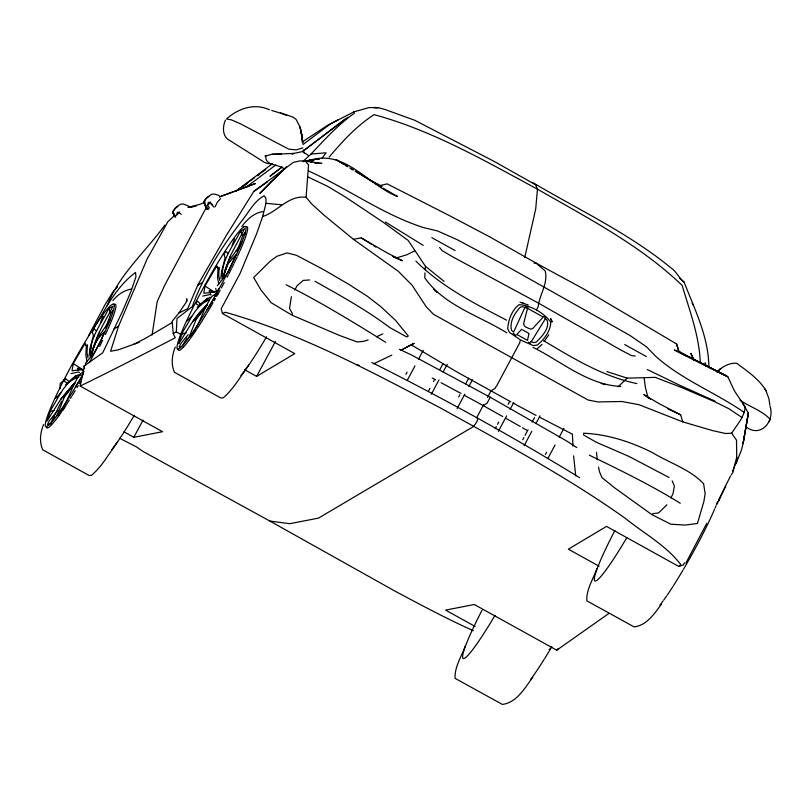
<?xml version="1.0" encoding="UTF-8"?>
<svg xmlns="http://www.w3.org/2000/svg" width="811" height="811" viewBox="0 0 811 811"><rect width="100%" height="100%" fill="white"/><g stroke="black" fill="none" stroke-linecap="round" stroke-linejoin="round"><path stroke-width="1.22" d="M224.191 276.571L224.201 273.682M89.088 356.1L89.96 348.446L93.194 336.494M220.805 278.579L221.677 270.935L224.911 258.973M424.964 272.851L424.782 277.859C444.306 305.727 478.987 315.53 506.824 332.855M123.982 431.837L133.845 437.301L162.575 431.726L80.177 386.056C112.182 370.495 143.78 354.154 175.267 337.751L173.23 333.726L176.301 331.881L177.011 318.47L192.278 306.649C203.581 275.649 221.332 247.477 241.394 221.433C248.622 212.634 253.762 201.452 264.082 195.786L265.917 198.168L265.978 203.338L262.663 216.507L256.671 233.649L240.026 273.54L221.21 308.768L222.467 313.543L294.748 353.606L256.611 376.395L244.506 369.684M85.479 365.254L85.591 363.227L94.715 352.065L100.828 340.934M87.466 344.797L86.98 352.775L87.933 357.773M219.183 267.275L218.696 275.253L219.649 280.251M173.23 333.726L172.175 321.308L178.927 312.975L187.665 308.748L197.671 285.32L225.945 236.102L253.721 191.497L293.42 162.352L300.192 160.852L305.362 161.207L308.545 164.897L306.092 197.326L312.022 204.301L324.38 215.442L353.383 239.296L398.383 271.361L412.089 285.219L426.221 306.761L433.5 314.323L588.137 400.026L597.93 401.932L621.905 401.506L638.977 404.709L682.832 421.892L712.616 430.621L725.571 433.51L731.684 433.216C736.814 424.873 744.488 417.138 745.157 406.889L734.452 390.922L727.832 376.76L674.367 349.936L725.855 375.513M746.333 427.083C760.83 438.092 775.012 421.102 770.034 406.189M91.988 354.397C94.552 337.528 104.548 322.95 112.03 307.998L112.891 306.223L109.049 308.484L107.721 310.532C100.736 324.562 88.774 339.322 90.862 355.999M223.795 276.034L225.539 268.654L230.608 255.627M425.116 269.749L425.461 266.343L408.207 240.461L383.339 222.336L345.577 197.124L327.725 186.388L307.967 176.95M234.592 238.475L232.149 245.358M520.033 340.894L519.81 342.627L496.9 385.458L494.872 388.53L490.979 390.831L487.543 397.309M152.103 334.984L157.172 301.631L164.795 285.087L206.612 206.927M291.402 296.714L289.527 308.393L292.629 314.161M732.536 471.475L736.398 461.5M214.074 298.803L215.868 293.156L216.061 295.326M769.71 420.047L769.903 419.044C761.904 410.467 749.607 406.858 740.058 400.188M513.12 333.22L516.009 335.541M769.386 421.629L769.903 419.044M80.177 386.056L84.466 365.72L102.774 352.755L122.907 310.431L130.946 291.484L135.964 276.845L135.508 272.445C116.389 286.658 104.964 309.285 93.204 329.601M528.995 333.483L527.495 340.367L516.82 334.456L521.595 329.378M524.727 257.604L535.696 209.015L537.46 189.176L535.544 184.746L494.69 161.693L414.877 120.322L385.296 109.597L378.443 107.65L374.135 107.528M731.684 433.216L736.5 440.14L736.723 457.11L732.759 472.772L731.309 474.82M222.863 277.95L227.85 264.041L236.295 254.299L227.698 272.689L217.307 285.705M92.484 351.204L98.881 333.149M224.465 272.689L230.547 255.414L244.608 228.702L240.766 230.963L239.438 233.01C232.453 247.041 220.491 261.801 222.579 278.487M527.758 307.389L523.663 323.457L524.2 325.546L525.761 327.127L530.729 329.165L532.746 328.485L543.208 317.02L527.505 308.312L522.659 306.73L520.439 307.085C514.823 312.732 509.186 322.251 511.589 330.381L513.637 332.054L524.879 307.44M477.791 418.628L476.929 421.629L473.725 426.414L318.459 518.128L289.72 523.693L269.83 521.037L142.959 451.443L136.43 446.881L119.643 438.254M174.862 215.239L167.867 221.717L146.994 259.267L118.558 326.215L110.58 351.275L118.72 349.723L139.259 342.272M78.728 377.166C64.251 381.079 58.757 398.089 51.154 409.149L46.906 421.244L61.22 398.505L73.973 383.471M209.461 299.837C195.694 304.632 190.321 320.568 182.87 331.628L178.633 343.732L179.444 342.577C188.051 329.671 195.046 314.668 207.423 304.835M43.561 424.528C40.327 432.516 39.07 441.752 42.76 449.811L89.159 475.53L91.471 475.378C102.186 466.264 109.019 453.582 117.21 442.33M175.277 347.007C172.054 354.995 170.786 364.23 174.477 372.3L220.876 398.008L223.187 397.856C233.903 388.743 240.735 376.061 248.926 364.818M100.422 322.879L102.875 315.996L103.352 317.983M89.757 351.183L91.298 346.814M105.602 327.897L111.158 312.975L113.195 309.924M236.893 251.522L242.874 235.464L244.912 232.402L245.348 234.42M735.962 463.831L741.507 449.943L743.089 443.516L748.381 413.012L742.906 403.716M719.996 497.123L718.749 500.387L719.965 497.204M218.372 290.277L218.727 288.686L216.273 294.819M215.108 206.795L217.257 202.304L220.592 198.654M96.996 339.18L92.839 349.328L91.613 355.603M228.712 261.669L224.556 271.807L223.329 278.092M107.082 325.221L110.276 319.23M238.353 248.774L242.002 241.719M465.2 646.124C461.56 656.596 454.424 666.956 455.103 678.361L502.425 704.445C517.175 702.336 524.687 687.971 532.827 677.256M596.916 568.612C593.287 579.074 586.15 589.445 586.829 600.839L634.141 626.923C646.945 625.281 654.376 613.663 661.391 604.195M107.123 305.838C119.024 274.422 145.605 251.785 164.866 225.063M399.438 349.288L411.684 355.086L490.239 397.248L487.056 403.229L483.123 405.541L464.308 395.261M87.02 361.564L85.854 355.269L86.311 345.902L85.114 343.266L73.274 363.571L72.067 370.739L82.357 369.684M101.324 339.829L104.568 331.811C97.067 338.349 91.592 347.868 91.177 357.894M218.737 284.043L217.571 277.747L218.037 268.38L216.831 265.755L204.99 286.05L203.784 293.227L214.084 292.163L216.436 291.24M51.073 422.45L61.606 401.131M730.579 475.844L720.452 496.18M717.056 504.016L725.683 486.357M225.407 120.119C222.356 127.023 222.214 137.089 230.142 140.729L264.427 162.342L267.255 163.457L271.279 163.761M214.976 295.194L215.898 293.359M670.869 497.934L672.968 493.889L674.397 486.083L672.187 480.882M706.746 523.359L685.842 563.169M684.514 562.824L683.399 564.943L678.787 566.463L606.506 526.4L568.359 549.179L599.157 566.25M88.389 335.997L105.035 304.683L113.347 291.311L117.575 286.871M133.845 437.301L143.01 420.139M405.895 374.317L407.071 372.107M407.304 380.288L414.968 365.883M418.496 359.243L423.21 350.372M428.735 390.517L429.921 388.297M433.449 381.646L434.635 379.436M439.937 369.461L442.877 363.926M431.33 394.278L438.984 379.872M443.11 372.107L447.236 364.352M458.661 397.055L459.837 394.835M465.727 383.755L468.677 378.22M457.12 408.572L464.784 394.166M468.9 386.411L472.438 379.761M476.635 417.827L483.518 404.871M495.166 428.766L496.342 426.545M497.518 424.335L498.704 422.115M508.122 404.385L509.308 402.175M498.339 431.411L506.591 415.901M510.129 409.251L513.657 402.611M522.73 439.734L523.906 437.524M525.082 435.304L528.032 429.769M532.158 422.014L534.51 417.574M524.139 445.715L531.793 431.31M535.919 423.555L540.045 415.79M545.408 454.515L546.584 452.295M547.993 458.266L555.059 444.975M559.184 437.21L563.898 428.35M256.611 376.395L275.416 341.492M536.416 310.035L538.149 306.842C539.305 294.92 548.266 283.627 545.235 270.996L536.091 263.099L489.53 236.751L448.959 215.381L387.121 183.864L379.538 185.719M294.707 290.024L297.191 285.614L303.294 280.403L309.65 279.947M182.789 344.928L187.047 337.974M531.205 341.796L545.347 318.794M64.89 406.98L62.386 410.68L68.195 401.911A70.669 7.157 -61 0 0 69.32 400.137M206.856 209.005L206.764 208.234M178.927 312.975L186.226 302.179L186.763 298.752L186.925 301.266M53.323 418.395L54.661 416.459M213.323 299.969L207.058 309.528L207.717 308.839M98.648 336.545L107.985 323.092M230.365 259.023L239.711 245.571M544.09 341.472L548.824 334.73M58.848 415.719L61.758 411.603M63.339 397.856L74.845 383.106M195.056 320.335L206.562 305.585M321.714 158.611L326.134 152.803L311.039 154.039L302.767 161.602L309.873 160.487M60.967 399.255L74.044 383.583M192.683 321.734L205.761 306.061M77.075 377.977L80.401 373.759L83.574 371.681M208.792 300.455L212.117 296.238L215.29 294.17M241.82 226.573C247.01 219.396 254.137 212.735 263.291 211.549M77.207 378.585C70.111 390.476 67.07 404.942 57.094 415.252L64.616 396.508L74.835 383.36M208.924 301.063C201.838 312.955 198.786 327.421 188.811 337.741L196.333 318.997L207.373 304.966M58.098 410.244L49.339 420.737L47.413 424.609L51.032 423.494M188.223 334.639L181.056 343.225L179.13 347.088L181.542 346.348M549.159 649.662L549.767 648.942M329.144 157.101C342.384 141.367 356.698 125.817 374.104 114.655C432.212 130.368 484.806 160.801 537.46 189.176C587.64 217.966 640.011 245.064 682.132 285.381C689.634 310.826 699.325 335.866 700.288 362.811M112.881 300.617C117.565 294.819 124.022 290.095 131.575 289.071M60.784 392.808L55.635 398.353M191.67 316.209L187.351 320.832M179.616 211.985L176.494 215.391L177.335 212.37L178.815 212.3L181.228 214.418M219.173 195.481L214.428 194.072L211.61 194.245L206.643 197.772L203.713 202L206.917 209.045L208.011 209.157L209.431 207.809L207.504 205.426L210.627 202.02M204.919 301.692L207.829 298.833L207.454 298.103L201.452 303.932L200.621 304.024L197.458 301.205L195.735 303.598L198.928 305.595M717.076 372.208C721.77 366.724 729.251 362.811 736.53 363.227C747.326 371.063 759.339 379.325 766.354 391.084M311.039 154.039C324.582 139.695 337.994 124.762 354.194 113.368L353.971 111.857L369.218 107.539L378.443 107.65L373.83 107.589M76.001 386.36L75.342 387.05L82.357 376.324L83.067 372.573L84.05 371.681M475.175 626.487L445.594 610.095L474.334 604.519L556.731 650.189L558.424 648.455M717.218 372.097L720.736 368.498L717.654 371.519M65.438 378.514L60.075 383.755L60.207 388.428M71.449 379.781L75.737 375.625L76.112 376.345L74.886 377.389M741.984 417.503L728.907 408.744L714.744 401.739L680.784 387.192L655.207 377.358L627.177 378.149L618.114 386.817M666.885 504.827L658.542 512.927L652.591 513.677M537.358 348.588L542.062 344.361M65.488 384.789L72.919 378.169L78.403 374.733M197.215 307.268L204.636 300.648L210.12 297.211M177.812 206.43L174.77 208.802L172.672 212.016L174.436 216.588M208.822 196.465L205.781 198.847L203.673 202.051L206.42 208.741M302.787 141.611L327.35 125.462L353.971 111.857M306.092 197.326C288.665 194.721 277.423 211.965 262.663 216.507M302.969 151.13L344.959 119.197M243.604 186.317L247.588 183.296M257.533 175.754L259.53 174.253L257.756 175.47M302.919 151.282L347.838 117.281M236.275 190.93L272.557 163.609M219.335 196.769L246.382 187.017L275.76 164.968M303 144.52L330.239 124.073L338.106 119.825M608.949 613.39L556.731 650.189M678.787 566.463L680.987 564.841C666.226 545.387 643.752 533.314 624.977 518.117C566.301 476.412 502.617 442.492 439.795 407.598C370.617 371.418 300.699 333.503 225.245 312.235L222.467 313.543M79.407 375.838L81.1 374.591M236.366 190.808L254.634 177.579M260.726 173.169L265.805 169.499M310.866 162.352L315.763 158.834C347.595 152.884 370.384 186.236 397.522 196.495L383.127 188.172M253.721 191.497L267.265 181.968M114.138 328.82L118.558 326.215M197.671 285.32L202.192 282.654M401.465 349.957L409.991 345.324M172.581 322.312L145.068 338.582L133.592 344.462M400.766 350.433L414.178 343.327L411.055 344.736L456.907 371.945L510.768 401.8M414.705 250.903L406.879 254.745L396.792 257.807L392.494 256.388M373.516 363.855L391.804 355.127M376.618 336.747L382.843 333.868M205.295 202.071L199.486 204.463L187.899 207.474M246.382 187.017L255.404 183.499L219.69 196.972M368.143 339.931L363.855 341.319L357.205 341.958L339.434 335.419L292.072 315.205L271.148 302.696L260.96 289.943L253.671 277.514L270.195 261.193L276.896 256.276L287.145 252.92L296.37 255.262L322.95 269.272L348.689 284.266L367.434 296.319L380.937 306.781L395.504 320.315L408.278 336.007L406.757 336.97L389.898 327.644C366.42 309.944 340.59 295.731 315.043 281.295M202.649 296.096L210.039 294.484L211.205 294.961M70.932 373.618L78.322 372.006L79.488 372.482M302.767 161.602L315.763 158.834L318.145 159.463M181.694 333.939L186.094 332.946M49.978 411.461L54.378 410.467M353.383 239.296L361.29 237.866L386.847 252.748L402.408 260.736L393.67 257.188M190.048 207.16L196.059 206.126M189.429 207.16L195.563 206.126M316.979 159.361L319.341 158.986M69.736 381.454L68.905 381.545L65.742 378.717L64.018 381.119L67.212 383.116M313.299 159.585L309.69 160L313.289 160.01M315.702 159.311L319.311 158.895M302.838 147.855L296.116 149.913L288.686 149.102L240.198 123.677L231.409 119.866L226.522 118.984C238.029 108.512 254.573 102.794 269.404 109.779M534.094 263.139L536.091 263.099L583.099 288.615L676.567 343.945L679.02 351.944L676.567 343.945M283.992 168.678C278.122 163.903 264.335 166.123 265.917 155.459L264.994 156.097L271.391 154.404L293.876 153.411L291.95 153.867L302.462 151.556L308.139 155.327M272.07 154.171L281.285 154.08M314.749 163.234L321.896 163.406L305.362 161.207M265.978 203.338L281.427 204.757M635.266 355.988L631.728 355.705L621.023 350.119L538.19 302.969L453.045 257.026L442.107 250.619L439.613 247.537M533.101 347.412C561.648 361.554 587.63 384.779 620.689 386.441M356.992 364.889L359.232 365.335M601.215 383.512L605.797 384.688M522.598 329.864L528.255 333.007M636.858 383.562C602.867 376.537 573.184 358.32 543.775 340.782M519.993 302.179L528.296 305.007M271.746 110.448L280.221 113.064M606.821 371.57L627.177 378.149M530.576 341.583L533.689 342.637L536.335 342.049C541.768 336.707 549.787 328.384 547.151 320.304L544.789 318.338M280.616 112.79L293.116 117.189L296.106 119.42L300.131 127.226L302.919 142.868M525.386 306.507L527.748 307.551M522.335 302.868L524.291 303.578M281.295 113.459L286.668 115.426M528.407 342.151L530.485 343.144M543.836 316.462L545.985 317.922M715.049 401.131L681.088 385.904L647.279 369.552M667.423 408.632L680.652 414.867L682.832 421.892M589.404 455.204C620.222 470.177 651.111 485.211 680.277 503.246M371.803 362.476C442.613 397.897 512.096 436.217 579.581 477.659M473.33 630.705C446.618 618.722 420.858 604.935 395.119 591.189L269.83 521.037M308.585 171.02C347.767 188.537 382.731 214.53 423.839 227.698L437.464 230.932L457.13 239.64L510.18 268.056L629.589 335.217L646.539 346.814L655.47 356.08C681.858 379.801 715.353 392.402 744.255 412.485M371.043 180.772L382.174 186.378M678.391 351.832L727.832 376.76L678.128 351.133M214.347 292.335L209.512 290.602L209.056 290.845L210.475 293.4M83.533 370.313L77.795 368.113L77.339 368.366L78.282 370.069M536.071 415.404L512.968 403.016M539.366 417.107L572.384 434.159L573.022 446.212M286.171 284.803C320.436 301.996 353.18 322.028 385.691 342.303M680.652 414.867L658.684 403.422L643.812 394.531L648.526 398.11M646.408 356.576L624.703 344.574M432.222 378.007L435.537 379.761M441.072 382.691L460.993 393.447M506.561 320.152C474.465 303.476 441.792 286.982 415.911 261.112M669.014 477.486L629.052 456.461L596.288 442.238L583.667 435.031L583.626 433.196C608.017 434.351 631.597 441.965 653.22 453.055C669.916 463.142 690.049 469.326 703.613 483.751L705.154 493.646L703.867 501.553L697.44 523.47L685.194 525.072L670.819 524.21L651.983 514.681L615.174 488.252L601.965 477.618L599.562 471.961L598.528 467.146M221.474 273.662L222.082 273.986M455.042 250.538L431.817 237.643M176.301 331.881L180.701 334.325M532.989 182.718C579.51 210.272 629.255 233.517 671.153 268.035C676.729 271.665 678.878 278.285 684.139 282.177C694.885 309.964 708.763 337.143 708.885 367.728M490.239 397.248L566.392 440.829L576.783 447.571M483.123 405.541L502.779 416.59M506.054 418.425L520.226 426.454M685.934 355.715L679.436 351.984L682.517 353.89M678.097 351.234L685.721 355.613M522.396 427.711L526.734 430.235M347.655 166.579L335.967 159.564L343.469 164.116M349.784 167.857L352.967 169.773M355.096 171.05L378.484 185.08M190.818 207.028L183.418 204.027L180.6 204.2L178.724 205.274L175.632 207.738L172.702 211.965L174.994 216.993M345.608 165.424L347.757 166.721M350.97 168.668L353.109 169.965M356.323 171.922L359.547 173.868M361.686 175.176L380.977 186.875M385.397 222.011L423.2 245.348M361.29 237.866L371.641 244.446M373.709 245.763L375.777 247.071M214.57 292.153L204.99 286.05M82.854 369.674L73.274 363.571M199.354 304.054L200.915 305.24M216.182 266.555L218.98 268.806M84.466 344.077L86.331 345.577M425.461 266.343L444.093 281.376M650.554 399.276L647.827 396.944L645.282 386.877L644.187 378.098M684.139 282.177L679.395 277.859L680.561 278.933M433.652 289.365L437.21 292.609M227.871 253.245L225.742 251.278L224.688 253.235L224.1 254.755L225.448 259.084M96.154 330.766L94.025 328.8L92.971 330.756L92.383 332.277L93.731 336.606M212.239 204.453L209.826 202.344L208.346 202.405L207.504 205.426M211.164 204.2L213.992 207.109M692.118 303.456L693.446 305.311M216.304 290.804L215.696 288.422M84.587 368.326L83.979 365.943M764.449 388.641L765.513 390.223M208.011 209.157L203.713 202L205.69 205.457M175.774 217.074L172.702 211.965L174.679 215.422M552.311 321.926L550.537 318.5L551.885 321.511M693.983 360.074L690.81 353.363L693.881 359.983M766.05 391.003L768.879 398.536L769.862 405.094M706.351 366.156L705.104 362.852L705.682 366.268M240.766 230.963L242.013 235.474M109.049 308.484L110.296 312.995M303.355 149.984L304.125 152.904M302.047 136.674L300.131 127.226L302.047 136.674L301.874 134.616L302.523 142.777M736.723 457.11L737.361 460.871M573.61 455.894L575.709 475.925M596.48 452.274L597.241 459.817M302.138 137.89L302.523 142.736M551.845 646.651A70.07 7.096 -61 0 1 544.728 658.42M544.151 659.353A70.07 7.096 -61 0 1 532.736 676.587M532.036 677.56A70.07 7.096 -61 0 1 530.678 679.405M495.024 615.296A70.587 7.147 -61 0 1 463.253 658.512A70.587 7.147 -61 0 1 482.079 610.156M717.613 501.634A70.06 7.096 -61 0 1 716.437 504.685M716.001 505.76A70.06 7.096 -61 0 1 715.079 508.021M714.582 509.186A70.06 7.096 -61 0 1 683.582 569.099M682.984 570.113A70.06 7.096 -61 0 1 673.606 585.42M673.049 586.292A70.06 7.096 -61 0 1 667.271 595.031M666.662 595.913A70.06 7.096 -61 0 1 663.773 599.998M663.094 600.941A70.06 7.096 -61 0 1 659.911 605.097M626.741 537.774A70.587 7.147 -61 0 1 594.858 580.94A70.587 7.147 -61 0 1 614.89 530.536M89.392 362.568A70.111 7.106 -61 0 0 113.307 303.882L110.823 305.341A70.111 7.106 -61 0 0 67.921 372.29A70.111 7.106 -61 0 0 46.298 426.718L48.782 425.238A70.111 7.106 -61 0 0 82.884 374.337M107.397 330.209A70.435 7.137 -61 0 1 105.389 334.558M102.652 340.296A70.435 7.137 -61 0 1 99.672 346.317M78.191 385.62A70.669 7.157 -61 0 1 76.984 387.658M75.18 390.659A70.669 7.157 -61 0 1 72.22 395.515M71.632 396.457A70.669 7.157 -61 0 1 70.476 398.313M80.613 381.484A70.435 7.137 -61 0 1 79.407 383.562M58.909 415.637A70.435 7.137 -61 0 1 51.752 424.579M46.795 427.498A70.435 7.137 -61 0 1 46.47 426.545M107.853 329.225A70.638 7.157 -61 0 0 115.426 309.315A70.435 7.137 -61 0 0 115.598 304.49A70.466 7.137 -61 0 0 113.824 304.612M51.651 424.741A70.638 7.157 -61 0 1 46.673 427.681M134.251 415.333A70.587 7.147 -61 0 1 111.634 450.034M240.026 250.68A70.638 7.157 -61 0 0 247.142 231.794A70.435 7.137 -61 0 0 247.314 226.968A70.638 7.157 -61 0 0 246.615 226.674M231.368 268.867A70.638 7.157 -61 0 1 228.722 274.067M228.175 275.122A70.638 7.157 -61 0 1 227.08 277.24M224.252 282.593A70.638 7.157 -61 0 1 221.332 287.986M220.146 290.156A70.638 7.157 -61 0 1 217.754 294.474M196.556 329.55A70.638 7.157 -61 0 1 190.514 338.288M239.559 251.714A70.435 7.137 -61 0 1 237.603 256.002M237.086 257.107A70.435 7.137 -61 0 1 234.338 262.845M233.862 263.828A70.435 7.137 -61 0 1 231.875 267.843M217.835 294.312A70.435 7.137 -61 0 1 216.628 296.451M215.422 298.59A70.435 7.137 -61 0 1 214.205 300.709M212.999 302.817A70.435 7.137 -61 0 1 210.566 306.984M210.515 307.075A70.689 7.167 -61 0 1 206.906 313.137M206.308 314.131A70.689 7.167 -61 0 1 197.255 328.485M183.418 347.149A70.466 7.137 -61 0 1 178.44 350.068A70.435 7.137 -61 0 1 178.136 349.115M189.875 339.15A70.435 7.137 -61 0 1 183.408 347.149M266.576 336.778A70.587 7.147 -61 0 1 240.958 375.503M550.801 322.19C550.466 331.111 544.09 339.748 537.176 345.08L533.222 345.587L520.763 340.103L509.46 332.419L507.716 328.749C508.294 320.031 511.913 309.893 519.152 304.642C530.82 305.412 543.917 312.732 550.801 322.19M748.381 413.012L743.089 443.516L748.381 413.012M271.188 181.593L259.814 193.383L286.567 166.863L271.188 181.593M281.975 167.086L269.982 176.21L281.954 167.147M243.959 226.766L242.54 227.83A70.111 7.106 -61 0 0 199.638 294.778A70.111 7.106 -61 0 0 178.014 349.196L180.498 347.716A70.111 7.106 -61 0 0 223.4 280.788A70.111 7.106 -61 0 0 245.023 226.37L243.959 226.766"/></g></svg>
